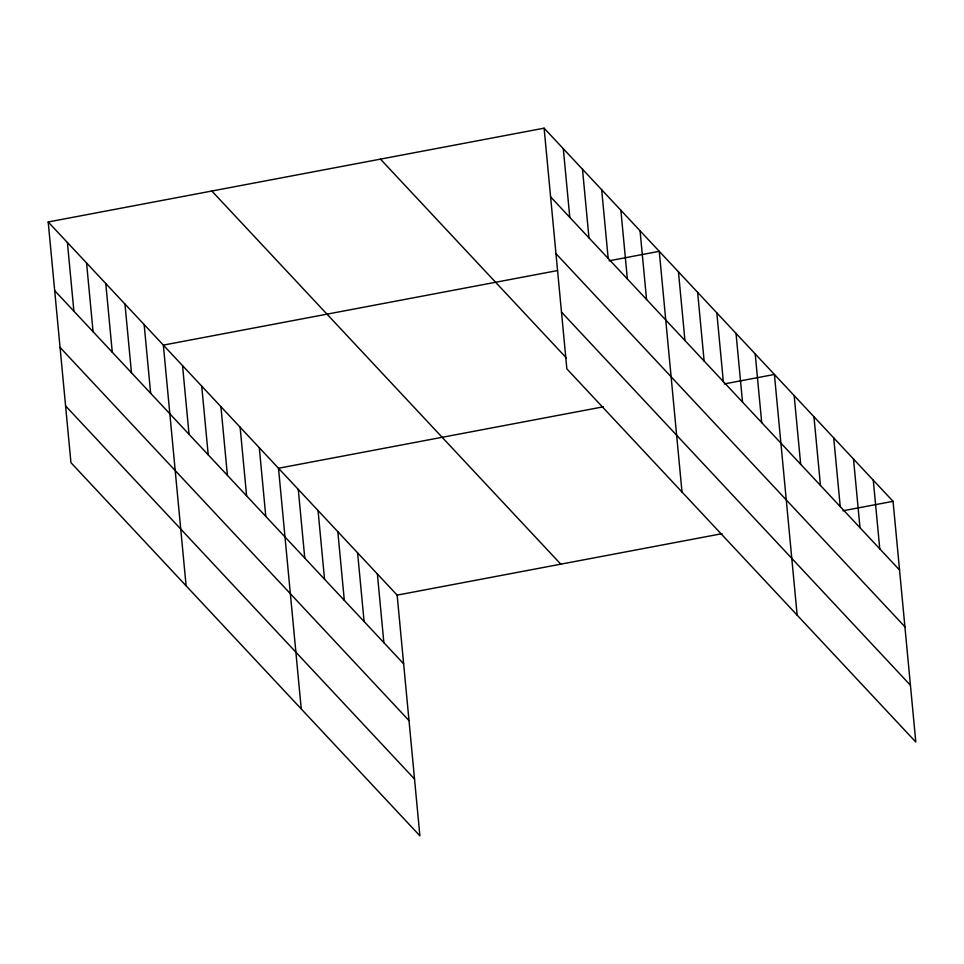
<?xml version="1.0" encoding="UTF-8"?>
<svg xmlns="http://www.w3.org/2000/svg" width="964" height="964" viewBox="0 0 964 964"><rect width="100%" height="100%" fill="white"/><g stroke="black" fill="none" stroke-linecap="round" stroke-linejoin="round"><path stroke-width="1.45" d="M48.2 221.973L397.144 595.125L419.894 835.824L70.95 462.672L48.2 221.973L544.106 128.176L893.05 501.328L915.8 742.027L566.856 368.875L544.106 128.176M557.529 270.559L163.35 345.112L186.1 585.811M609.128 260.798L659.256 251.315L682.006 492.014M603.368 406.808L278.5 468.251L301.25 708.95M724.277 383.937L774.405 374.454L797.156 615.153M397.144 595.125L722 533.682M842.922 510.8L893.05 501.328M550.601 196.861L899.545 570.013M555.963 253.628L904.907 626.781M561.494 312.107L910.438 685.259M380.455 159.132L566.314 357.885M211.851 191.029L560.795 564.169M54.695 290.67L403.639 663.81M60.057 347.426L409.001 720.578M65.588 405.916L414.532 779.057M873.276 480.18L879.771 548.865M853.501 459.033L859.996 527.718M833.727 437.885L840.222 506.582M813.953 416.749L820.448 485.434M794.179 395.602L800.674 464.287M755.21 353.933L761.705 422.618M736.026 333.411L742.521 402.096M716.83 312.878L723.325 381.575M697.635 292.357L704.13 361.054M678.451 271.836L684.946 340.521M640.06 230.794L646.555 299.479M620.876 210.273L627.371 278.958M601.681 189.751L608.176 258.436M582.485 169.218L588.98 237.915M563.301 148.697L569.796 217.382M377.37 573.978L383.865 642.663M357.596 552.83L364.091 621.527M337.822 531.694L344.317 600.379M318.048 510.546L324.543 579.231M298.274 489.399L304.769 558.084M259.304 447.73L265.799 516.415M240.12 427.209L246.615 495.894M220.925 406.688L227.42 475.373M201.729 386.166L208.224 454.851M182.545 365.645L189.04 434.33M144.154 324.591L150.649 393.276M124.971 304.07L131.465 372.755M105.775 283.549L112.27 352.234M86.579 263.027L93.074 331.712M67.396 242.506L73.891 311.191"/></g></svg>
